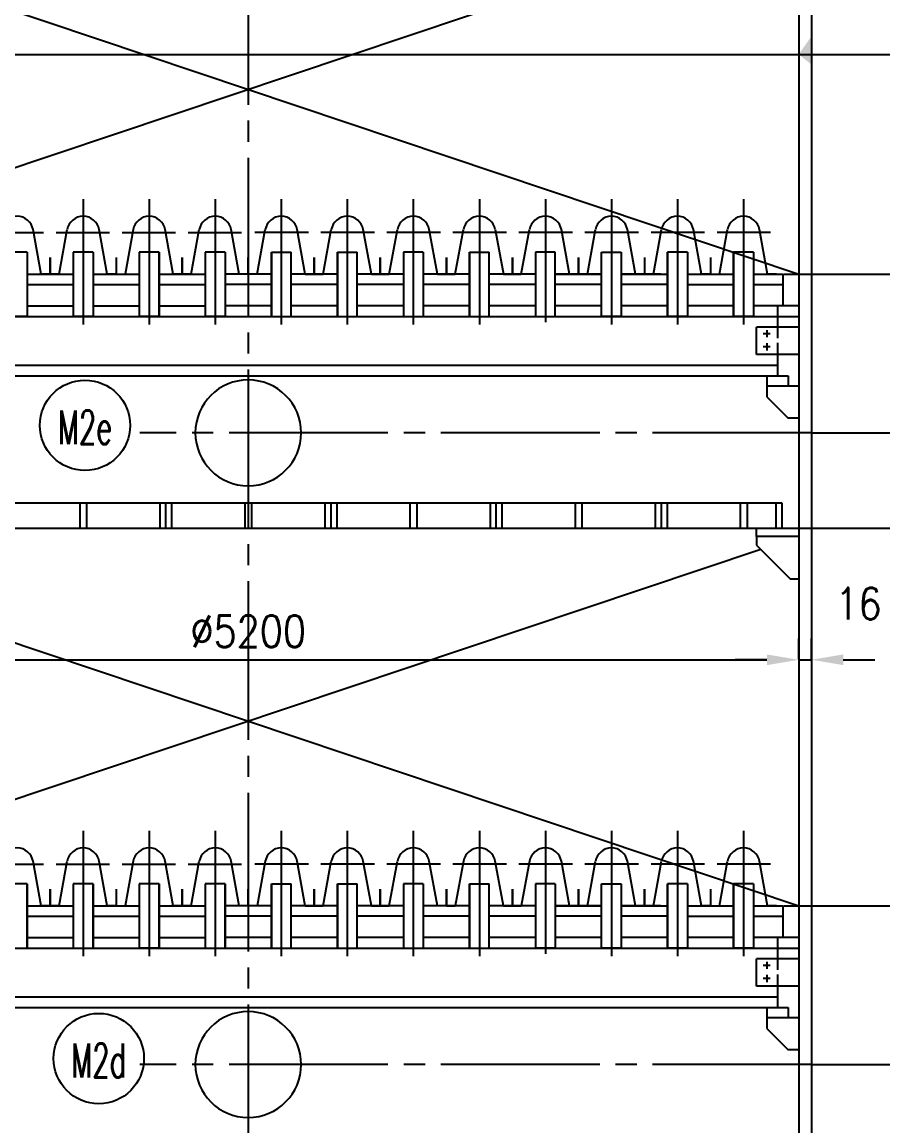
# Model space of a CAD drawing. Extents: x -42 to 819, y -365 to 844.
# Drawn here: x 138.6 to 219.9, y 70.8 to 175.1 of the extents above; entities that cross this region are included whole.
import ezdxf
from ezdxf.enums import TextEntityAlignment as Align

# ---------------------------------------------------------------- set-up
doc = ezdxf.new("R2010")
doc.units = 0
doc.header["$MEASUREMENT"] = 0
doc.linetypes.add('CENTER', pattern=[20, 15, -1.5, 2, -1.5])
doc.linetypes.add('HIDDEN', pattern=[7, 5, -2])
doc.layers.get('0').update_dxf_attribs({"linetype": 'CONTINUOUS'})
doc.layers.get('DEFPOINTS').update_dxf_attribs({"linetype": 'CONTINUOUS'})
for name, color, linetype in [('1', 2, 'CONTINUOUS'), ('2', 1, 'CONTINUOUS'), ('3', 3, 'CENTER'), ('5', 2, 'HIDDEN'), ('DIM', 4, 'CONTINUOUS')]:
    doc.layers.add(name, color=color, linetype=linetype)
doc.styles.add('SBHZ', font='ROMANS', dxfattribs={"width": 0.85, "bigfont": 'SBTXT'})
doc.dimstyles.get("Standard").update_dxf_attribs({"dimtxt": 3, "dimasz": 3, "dimexe": 2, "dimexo": 0.0625, "dimgap": 1.2, "dimtad": 1, "dimdec": 4, "dimzin": 0, "dimdsep": 46, "dimtxsty": 'SBHZ', "dimcen": 0.09, "dimadec": 0, "dimazin": 0, "dimtfac": 1, "dimtdec": 4, "dimtmove": 2, "dimatfit": 3, "dimfxl": 0, "dimtolj": 1, "dimtzin": 0, "dimarcsym": 0})

# ---------------------------------------------------------------- blocks, each defined once
blk = doc.blocks.new('*D128')
at = {"color": 0, "linetype": 'ByBlock'}
for p, q in [((147.04, 735.5), (259.54, 735.5)), ((257.54, -209.76), (257.54, 732.5)), ((191.42, -212.76), (259.54, -212.76))]:
    blk.add_line(p, q, dxfattribs=at)
for points in [[(257.04, 732.5), (258.04, 732.5), (257.54, 735.5)], [(257.04, -209.76), (258.04, -209.76), (257.54, -212.76)]]:
    blk.add_solid(points, dxfattribs=at)
at = {"layer": 'DEFPOINTS', "color": 0, "linetype": 'ByBlock'}
for p in [(146.97, 735.5), (257.54, 735.5), (191.36, -212.76)]:
    blk.add_point(p, dxfattribs=at)
at = {"color": 0, "linetype": 'ByBlock', "insert": (254.84, 261.37), "char_height": 3, "attachment_point": 5, "rotation": 90, "style": 'SBHZ'}
blk.add_mtext('\\A1;~68300', dxfattribs=at)
blk = doc.blocks.new('*D74')
at = {"color": 0, "linetype": 'ByBlock'}
for p, q in [((267.62, 637.01), (330.8, 637.01)), ((328.8, -180.54), (328.8, 634.01)), ((267.62, -183.54), (330.8, -183.54))]:
    blk.add_line(p, q, dxfattribs=at)
for points in [[(328.3, 634.01), (329.3, 634.01), (328.8, 637.01)], [(328.3, -180.54), (329.3, -180.54), (328.8, -183.54)]]:
    blk.add_solid(points, dxfattribs=at)
at = {"layer": 'DEFPOINTS', "color": 0, "linetype": 'ByBlock'}
for p in [(267.56, 637.01), (328.8, 637.01), (267.56, -183.54)]:
    blk.add_point(p, dxfattribs=at)
at = {"color": 0, "linetype": 'ByBlock', "insert": (326.1, 226.74), "char_height": 3, "attachment_point": 5, "rotation": 90, "style": 'SBHZ'}
blk.add_mtext('\\A1;62100', dxfattribs=at)
blk = doc.blocks.new('*D94')
at = {"color": 0, "linetype": 'ByBlock'}
for p, q in [((99.57, -4.75), (99.57, -8.72)), ((203.57, -4.75), (203.57, -8.72)), ((102.57, -6.72), (200.57, -6.72))]:
    blk.add_line(p, q, dxfattribs=at)
for points in [[(102.57, -6.22), (102.57, -7.22), (99.57, -6.72)], [(200.57, -6.22), (200.57, -7.22), (203.57, -6.72)]]:
    blk.add_solid(points, dxfattribs=at)
at = {"layer": 'DEFPOINTS', "color": 0, "linetype": 'ByBlock'}
for p in [(99.57, -4.69), (203.57, -4.69), (203.57, -6.72)]:
    blk.add_point(p, dxfattribs=at)
at = {"color": 0, "linetype": 'ByBlock', "insert": (151.57, -4.02), "char_height": 3, "attachment_point": 5, "style": 'SBHZ'}
blk.add_mtext('\\A1;∅5200', dxfattribs=at)
blk = doc.blocks.new('*D95')
at = {"color": 0, "linetype": 'ByBlock'}
for p, q in [((203.57, 114.88), (203.57, 116.82)), ((204.77, 114.88), (204.77, 116.82)), ((200.57, 114.82), (197.57, 114.82)), ((203.57, 114.82), (204.77, 114.82)), ((203.57, 114.82), (204.77, 114.82)), ((207.77, 114.82), (210.77, 114.82))]:
    blk.add_line(p, q, dxfattribs=at)
for points in [[(200.57, 115.32), (200.57, 114.32), (203.57, 114.82)], [(207.77, 115.32), (207.77, 114.32), (204.77, 114.82)]]:
    blk.add_solid(points, dxfattribs=at)
at = {"layer": 'DEFPOINTS', "color": 0, "linetype": 'ByBlock'}
for p in [(203.57, 114.82), (204.77, 114.82), (204.77, 114.82)]:
    blk.add_point(p, dxfattribs=at)
at = {"color": 0, "linetype": 'ByBlock', "insert": (209.21, 120.12), "char_height": 3, "attachment_point": 5, "style": 'SBHZ'}
blk.add_mtext('\\A1;16', dxfattribs=at)
blk = doc.blocks.new('*D34')
at = {"color": 0, "linetype": 'ByBlock'}
for p, q in [((264.92, 30.8), (314.81, 30.8)), ((312.81, 9.8), (312.81, 27.8)), ((267.62, 6.8), (314.81, 6.8))]:
    blk.add_line(p, q, dxfattribs=at)
for points in [[(312.31, 27.8), (313.31, 27.8), (312.81, 30.8)], [(312.31, 9.8), (313.31, 9.8), (312.81, 6.8)]]:
    blk.add_solid(points, dxfattribs=at)
at = {"layer": 'DEFPOINTS', "color": 0, "linetype": 'ByBlock'}
for p in [(264.86, 30.8), (312.81, 30.8), (267.56, 6.8)]:
    blk.add_point(p, dxfattribs=at)
at = {"color": 0, "linetype": 'ByBlock', "insert": (310.11, 18.8), "char_height": 3, "attachment_point": 5, "rotation": 90, "style": 'SBHZ'}
blk.add_mtext('\\A1;1200', dxfattribs=at)
blk = doc.blocks.new('*D29')
at = {"color": 0, "linetype": 'ByBlock'}
for p, q in [((264.92, -28.87), (314.81, -28.87)), ((312.81, -49.87), (312.81, -31.87)), ((267.62, -52.87), (314.81, -52.87))]:
    blk.add_line(p, q, dxfattribs=at)
for points in [[(312.31, -31.87), (313.31, -31.87), (312.81, -28.87)], [(312.31, -49.87), (313.31, -49.87), (312.81, -52.87)]]:
    blk.add_solid(points, dxfattribs=at)
at = {"layer": 'DEFPOINTS', "color": 0, "linetype": 'ByBlock'}
for p in [(264.86, -28.87), (312.81, -28.87), (267.56, -52.87)]:
    blk.add_point(p, dxfattribs=at)
at = {"color": 0, "linetype": 'ByBlock', "insert": (310.11, -40.87), "char_height": 3, "attachment_point": 5, "rotation": 90, "style": 'SBHZ'}
blk.add_mtext('\\A1;1200', dxfattribs=at)
blk = doc.blocks.new('*D35')
at = {"color": 0, "linetype": 'ByBlock'}
for p, q in [((266.42, 6.8), (314.81, 6.8)), ((312.81, -25.87), (312.81, 3.8)), ((267.62, -28.87), (314.81, -28.87))]:
    blk.add_line(p, q, dxfattribs=at)
for points in [[(312.31, 3.8), (313.31, 3.8), (312.81, 6.8)], [(312.31, -25.87), (313.31, -25.87), (312.81, -28.87)]]:
    blk.add_solid(points, dxfattribs=at)
at = {"layer": 'DEFPOINTS', "color": 0, "linetype": 'ByBlock'}
for p in [(266.36, 6.8), (312.81, 6.8), (267.56, -28.87)]:
    blk.add_point(p, dxfattribs=at)
at = {"color": 0, "linetype": 'ByBlock', "insert": (310.11, -11.04), "char_height": 3, "attachment_point": 5, "rotation": 90, "style": 'SBHZ'}
blk.add_mtext('\\A1;6000', dxfattribs=at)
blk = doc.blocks.new('*D30')
at = {"color": 0, "linetype": 'ByBlock'}
for p, q in [((204.83, 76.59), (222.53, 76.59)), ((220.53, 70.59), (220.53, 73.59)), ((204.83, 67.59), (222.53, 67.59))]:
    blk.add_line(p, q, dxfattribs=at)
for points in [[(220.03, 73.59), (221.03, 73.59), (220.53, 76.59)], [(220.03, 70.59), (221.03, 70.59), (220.53, 67.59)]]:
    blk.add_solid(points, dxfattribs=at)
at = {"layer": 'DEFPOINTS', "color": 0, "linetype": 'ByBlock'}
for p in [(204.77, 76.59), (220.53, 76.59), (204.77, 67.59)]:
    blk.add_point(p, dxfattribs=at)
at = {"color": 0, "linetype": 'ByBlock', "insert": (217.83, 72.09), "char_height": 3, "attachment_point": 5, "rotation": 90, "style": 'SBHZ'}
blk.add_mtext('\\A1;600', dxfattribs=at)
blk = doc.blocks.new('*D33')
at = {"color": 0, "linetype": 'ByBlock'}
for p, q in [((204.83, 136.26), (222.53, 136.26)), ((220.53, 130.26), (220.53, 133.26)), ((204.83, 127.26), (222.53, 127.26))]:
    blk.add_line(p, q, dxfattribs=at)
for points in [[(220.03, 133.26), (221.03, 133.26), (220.53, 136.26)], [(220.03, 130.26), (221.03, 130.26), (220.53, 127.26)]]:
    blk.add_solid(points, dxfattribs=at)
at = {"layer": 'DEFPOINTS', "color": 0, "linetype": 'ByBlock'}
for p in [(204.77, 136.26), (220.53, 136.26), (204.77, 127.26)]:
    blk.add_point(p, dxfattribs=at)
at = {"color": 0, "linetype": 'ByBlock', "insert": (217.83, 131.76), "char_height": 3, "attachment_point": 5, "rotation": 90, "style": 'SBHZ'}
blk.add_mtext('\\A1;600', dxfattribs=at)
blk = doc.blocks.new('*D40')
at = {"color": 0, "linetype": 'ByBlock'}
for p, q in [((266.42, 126.14), (314.81, 126.14)), ((312.81, 93.47), (312.81, 123.14)), ((267.62, 90.47), (314.81, 90.47))]:
    blk.add_line(p, q, dxfattribs=at)
for points in [[(312.31, 123.14), (313.31, 123.14), (312.81, 126.14)], [(312.31, 93.47), (313.31, 93.47), (312.81, 90.47)]]:
    blk.add_solid(points, dxfattribs=at)
at = {"layer": 'DEFPOINTS', "color": 0, "linetype": 'ByBlock'}
for p in [(266.36, 126.14), (312.81, 126.14), (267.56, 90.47)]:
    blk.add_point(p, dxfattribs=at)
at = {"color": 0, "linetype": 'ByBlock', "insert": (310.11, 103.12), "char_height": 3, "attachment_point": 5, "rotation": 90, "style": 'SBHZ'}
blk.add_mtext('\\A1;6000', dxfattribs=at)
blk = doc.blocks.new('*D49')
at = {"color": 0, "linetype": 'ByBlock'}
for p, q in [((267.62, 111.22), (282.23, 111.22)), ((280.23, 93.47), (280.23, 108.22)), ((267.62, 90.47), (282.23, 90.47))]:
    blk.add_line(p, q, dxfattribs=at)
for points in [[(279.73, 108.22), (280.73, 108.22), (280.23, 111.22)], [(279.73, 93.47), (280.73, 93.47), (280.23, 90.47)]]:
    blk.add_solid(points, dxfattribs=at)
at = {"layer": 'DEFPOINTS', "color": 0, "linetype": 'ByBlock'}
for p in [(267.56, 111.22), (280.23, 111.22), (267.56, 90.47)]:
    blk.add_point(p, dxfattribs=at)
at = {"color": 0, "linetype": 'ByBlock', "insert": (277.53, 100.85), "char_height": 3, "attachment_point": 5, "rotation": 90, "style": 'SBHZ'}
blk.add_mtext('\\A1;1150', dxfattribs=at)

msp = doc.modelspace()

# ---------------------------------------------------------------- linework, layer by layer
at = {"layer": '1'}
for p, q in [((208.32159, 184.92334), (107.91628, 151.25691)), ((111.51096, 184.92334), (211.91628, 151.25691)), ((208.32159, 125.25159), (107.91628, 91.58516)), ((111.51096, 125.25159), (211.91628, 91.58516))]:
    msp.add_line(p, q, dxfattribs=at)
at = {"layer": '2'}
for p, q in [((211.91628, 299.6004), (211.91628, -38.75833)), ((213.11628, 299.6004), (213.11628, -38.75833)), ((106.71628, 172.00462), (213.11628, 172.00462)), ((140.35729, 151.25691), (139.59267, 155.45676)), ((142.05024, 151.25691), (142.81486, 155.45676)), ((146.59479, 151.25691), (145.83018, 155.45676)), ((149.05236, 155.45676), (148.28774, 151.25691)), ((152.8323, 151.25691), (152.06768, 155.45676)), ((154.52525, 151.25691), (155.28986, 155.45676)), ((159.0698, 151.25691), (158.30518, 155.45676)), ((160.76275, 151.25691), (161.52737, 155.45676)), ((165.3073, 151.25691), (164.54269, 155.45676)), ((167.00026, 151.25691), (167.76487, 155.45676)), ((171.54481, 151.25691), (170.78019, 155.45676)), ((173.23776, 151.25691), (174.00238, 155.45676)), ((177.78231, 151.25691), (177.0177, 155.45676)), ((179.47526, 151.25691), (180.23988, 155.45676)), ((183.2552, 155.45676), (184.01982, 151.25691)), ((185.71277, 151.25691), (186.47738, 155.45676)), ((190.25732, 151.25691), (189.4927, 155.45676)), ((191.95027, 151.25691), (192.71489, 155.45676)), ((196.49482, 151.25691), (195.73021, 155.45676)), ((198.18778, 151.25691), (198.95239, 155.45676)), ((202.73233, 151.25691), (201.96771, 155.45676)), ((204.42528, 151.25691), (205.1899, 155.45676)), ((208.96983, 151.25691), (208.20522, 155.45676)), ((139.02056, 153.3237), (137.14946, 153.3237)), ((139.02056, 153.3237), (139.02056, 147.24713)), ((139.02056, 153.3237), (139.02056, 147.24713)), ((145.25807, 153.3237), (143.38697, 153.3237)), ((143.38697, 153.3237), (143.38697, 147.24713)), ((145.25807, 153.3237), (145.25807, 147.24713)), ((145.25807, 153.3237), (145.25807, 147.24713)), ((149.62447, 153.3237), (149.62447, 147.24713)), ((151.49557, 153.3237), (149.62447, 153.3237)), ((151.49557, 147.24713), (151.49557, 153.3237)), ((151.49557, 153.3237), (151.49557, 147.24713)), ((157.73307, 153.3237), (155.86197, 153.3237)), ((155.86197, 153.3237), (155.86197, 147.24713)), ((157.73307, 153.3237), (157.73307, 147.24713)), ((157.73307, 153.3237), (157.73307, 147.24713)), ((162.09948, 153.3237), (163.97058, 153.3237)), ((162.09948, 153.3237), (162.09948, 147.24713)), ((162.09948, 147.24713), (162.09948, 153.3237)), ((163.97058, 147.24713), (163.97058, 153.3237)), ((168.33698, 153.3237), (170.20808, 153.3237)), ((168.33698, 153.3237), (168.33698, 147.24713)), ((168.33698, 147.24713), (168.33698, 153.3237)), ((170.20808, 147.24713), (170.20808, 153.3237)), ((176.44559, 153.3237), (174.57449, 153.3237)), ((174.57449, 153.3237), (174.57449, 147.24713)), ((174.57449, 153.3237), (174.57449, 147.24713)), ((176.44559, 153.3237), (176.44559, 147.24713)), ((180.81199, 153.3237), (182.68309, 153.3237)), ((180.81199, 153.3237), (180.81199, 147.24713)), ((180.81199, 147.24713), (180.81199, 153.3237)), ((182.68309, 147.24713), (182.68309, 153.3237)), ((188.92059, 153.3237), (187.04949, 153.3237)), ((187.04949, 153.3237), (187.04949, 147.24713)), ((187.04949, 153.3237), (187.04949, 147.24713)), ((188.92059, 147.24713), (188.92059, 153.3237)), ((193.287, 153.3237), (195.1581, 153.3237)), ((193.287, 147.24713), (193.287, 153.3237)), ((193.287, 147.24713), (193.287, 153.3237)), ((195.1581, 153.3237), (195.1581, 147.24713)), ((199.5245, 153.3237), (199.5245, 147.24713)), ((199.5245, 147.24713), (199.5245, 153.3237)), ((201.3956, 153.3237), (199.5245, 153.3237)), ((201.3956, 153.3237), (201.3956, 147.24713)), ((205.76201, 147.24713), (205.76201, 153.3237)), ((207.63311, 153.3237), (205.76201, 153.3237)), ((205.76201, 153.3237), (205.76201, 147.24713)), ((207.63311, 153.3237), (207.63311, 147.24713)), ((141.20376, 152.81628), (141.20376, 151.25691)), ((141.20376, 151.25691), (141.20376, 152.81628)), ((141.20376, 152.81628), (141.20376, 151.25691)), ((147.44127, 152.81628), (147.44127, 151.25691)), ((147.44127, 152.81628), (147.44127, 151.25691)), ((147.44127, 152.81628), (147.44127, 151.25691)), ((153.67877, 152.81628), (153.67877, 151.25691)), ((153.67877, 151.25691), (153.67877, 152.81628)), ((159.91628, 151.25691), (159.91628, 152.81628)), ((159.91628, 152.81628), (159.91628, 151.25691)), ((159.91628, 152.81628), (159.91628, 151.25691)), ((159.91628, 152.81628), (159.91628, 151.25691)), ((166.15378, 151.25691), (166.15378, 152.81628)), ((166.15378, 152.81628), (166.15378, 151.25691)), ((172.39128, 151.25691), (172.39128, 152.81628)), ((172.39128, 152.81628), (172.39128, 151.25691)), ((172.39128, 152.81628), (172.39128, 151.25691)), ((178.62879, 152.81628), (178.62879, 151.25691)), ((178.62879, 151.25691), (178.62879, 152.81628)), ((178.62879, 152.81628), (178.62879, 151.25691)), ((184.86629, 152.81628), (184.86629, 151.25691)), ((184.86629, 151.25691), (184.86629, 152.81628)), ((184.86629, 152.81628), (184.86629, 151.25691)), ((191.1038, 152.81628), (191.1038, 151.25691)), ((191.1038, 151.25691), (191.1038, 152.81628)), ((191.1038, 152.81628), (191.1038, 151.25691)), ((197.3413, 152.81628), (197.3413, 151.25691)), ((197.3413, 152.81628), (197.3413, 151.25691)), ((203.5788, 152.81628), (203.5788, 151.25691)), ((139.02056, 151.25691), (143.38697, 151.25691)), ((141.20376, 151.25691), (140.35729, 151.25691)), ((141.20376, 151.25691), (142.05024, 151.25691)), ((142.05024, 151.25691), (141.20376, 151.25691)), ((145.25807, 151.25691), (149.62447, 151.25691)), ((147.44127, 151.25691), (146.59479, 151.25691)), ((147.44127, 151.25691), (148.28774, 151.25691)), ((147.44127, 151.25691), (148.28774, 151.25691)), ((151.49557, 151.25691), (155.86197, 151.25691)), ((153.67877, 151.25691), (152.8323, 151.25691)), ((154.52525, 151.25691), (153.67877, 151.25691)), ((162.09948, 151.25691), (157.73307, 151.25691)), ((159.91628, 151.25691), (159.0698, 151.25691)), ((160.76275, 151.25691), (159.91628, 151.25691)), ((168.33698, 151.25691), (163.97058, 151.25691)), ((165.3073, 151.25691), (166.15378, 151.25691)), ((166.15378, 151.25691), (167.00026, 151.25691)), ((174.57449, 151.25691), (170.20808, 151.25691)), ((171.54481, 151.25691), (172.39128, 151.25691)), ((172.39128, 151.25691), (171.54481, 151.25691)), ((172.39128, 151.25691), (173.23776, 151.25691)), ((180.81199, 151.25691), (176.44559, 151.25691)), ((178.62879, 151.25691), (177.78231, 151.25691)), ((177.78231, 151.25691), (178.62879, 151.25691)), ((178.62879, 151.25691), (179.47526, 151.25691)), ((187.04949, 151.25691), (182.68309, 151.25691)), ((184.86629, 151.25691), (184.01982, 151.25691)), ((184.01982, 151.25691), (184.86629, 151.25691)), ((184.86629, 151.25691), (185.71277, 151.25691)), ((188.92059, 151.25691), (193.287, 151.25691)), ((193.287, 151.25691), (188.92059, 151.25691)), ((191.1038, 151.25691), (190.25732, 151.25691)), ((190.25732, 151.25691), (191.1038, 151.25691)), ((191.1038, 151.25691), (191.95027, 151.25691)), ((195.1581, 151.25691), (199.5245, 151.25691)), ((198.90068, 151.25691), (195.1581, 151.25691)), ((197.3413, 151.25691), (196.49482, 151.25691)), ((197.3413, 151.25691), (198.18778, 151.25691)), ((201.3956, 151.25691), (205.76201, 151.25691)), ((203.5788, 151.25691), (202.73233, 151.25691)), ((207.63311, 151.25691), (210.41628, 151.25691)), ((209.81631, 151.25691), (208.96983, 151.25691)), ((210.41628, 151.25691), (210.41628, 148.25691)), ((139.02056, 150.25691), (143.38697, 150.25691)), ((145.25807, 150.25691), (149.62447, 150.25691)), ((151.49557, 150.25691), (155.86197, 150.25691)), ((162.09948, 150.25691), (157.73307, 150.25691)), ((168.33698, 150.25691), (163.97058, 150.25691)), ((174.57449, 150.25691), (170.20808, 150.25691)), ((180.81199, 150.25691), (176.44559, 150.25691)), ((187.04949, 150.25691), (182.68309, 150.25691)), ((193.287, 150.25691), (188.92059, 150.25691)), ((199.5245, 150.25691), (195.1581, 150.25691)), ((201.3956, 150.25691), (205.76201, 150.25691)), ((207.63311, 150.25691), (210.41628, 150.25691)), ((139.02056, 148.25691), (143.38697, 148.25691)), ((145.25807, 148.25691), (149.62447, 148.25691)), ((151.49557, 148.25691), (155.86197, 148.25691)), ((162.09948, 148.25691), (157.73307, 148.25691)), ((168.33698, 148.25691), (163.97058, 148.25691)), ((174.57449, 148.25691), (170.20808, 148.25691)), ((180.81199, 148.25691), (176.44559, 148.25691)), ((187.04949, 148.25691), (182.68309, 148.25691)), ((193.287, 148.25691), (188.92059, 148.25691)), ((199.5245, 148.25691), (195.1581, 148.25691)), ((205.76201, 148.25691), (201.3956, 148.25691)), ((211.91628, 148.25691), (207.63311, 148.25691)), ((209.91628, 148.25691), (209.91628, 147.25691)), ((107.91628, 147.25691), (211.91628, 147.25691)), ((107.91628, 147.24713), (211.91628, 147.24713)), ((139.02056, 147.24713), (137.14946, 147.24713)), ((145.25807, 147.24713), (143.38697, 147.24713)), ((151.49557, 147.24713), (149.62447, 147.24713)), ((157.73307, 147.24713), (155.86197, 147.24713)), ((162.09948, 147.24713), (163.97058, 147.24713)), ((168.33698, 147.24713), (170.20808, 147.24713)), ((174.57449, 147.24713), (176.44559, 147.24713)), ((180.81199, 147.24713), (182.68309, 147.24713)), ((187.04949, 147.24713), (188.92059, 147.24713)), ((195.1581, 147.24713), (193.287, 147.24713)), ((201.3956, 147.24713), (199.5245, 147.24713)), ((207.63311, 147.24713), (205.76201, 147.24713)), ((209.91628, 147.25691), (209.91628, 146.25691)), ((207.91628, 143.65691), (207.91628, 146.25691)), ((211.91628, 146.25691), (207.91628, 146.25691)), ((209.22868, 145.61846), (208.55502, 145.61846)), ((208.89185, 145.96652), (208.89185, 145.28201)), ((209.22868, 144.38867), (208.55502, 144.38867)), ((208.89185, 144.73673), (208.89185, 144.05222)), ((211.91628, 143.65691), (207.91628, 143.65691)), ((209.91628, 143.65691), (209.91628, 141.65691)), ((109.91628, 142.65691), (209.91628, 142.65691)), ((108.91628, 141.65691), (210.91628, 141.65691)), ((208.91628, 141.65691), (208.91628, 139.65691)), ((210.91628, 141.65691), (210.91628, 140.65691)), ((210.91628, 141.65691), (210.91628, 140.65691)), ((211.91628, 140.65691), (208.91628, 140.65691)), ((208.91628, 139.65691), (210.91628, 137.65691)), ((211.91628, 137.65691), (210.91628, 137.65691)), ((109.51628, 129.65691), (210.31628, 129.65691)), ((143.99628, 129.65691), (143.99628, 127.25691)), ((144.63628, 129.65691), (144.63628, 127.25691)), ((151.55628, 129.65691), (151.55628, 127.25691)), ((152.11628, 129.65691), (152.11628, 127.25691)), ((152.67628, 129.65691), (152.67628, 127.25691)), ((159.59628, 129.65691), (159.59628, 127.25691)), ((160.23628, 129.65691), (160.23628, 127.25691)), ((167.15628, 129.65691), (167.15628, 127.25691)), ((167.71628, 129.65691), (167.71628, 127.25691)), ((168.27628, 129.65691), (168.27628, 127.25691)), ((175.19628, 129.65691), (175.19628, 127.25691)), ((175.83628, 129.65691), (175.83628, 127.25691)), ((182.75628, 129.65691), (182.75628, 127.25691)), ((183.31628, 129.65691), (183.31628, 127.25691)), ((183.87628, 129.65691), (183.87628, 127.25691)), ((190.79628, 129.65691), (190.79628, 127.25691)), ((191.43628, 129.65691), (191.43628, 127.25691)), ((198.35628, 129.65691), (198.35628, 127.25691)), ((198.91628, 129.65691), (198.91628, 127.25691)), ((199.47628, 129.65691), (199.47628, 127.25691)), ((206.39628, 129.65691), (206.39628, 127.25691)), ((207.03628, 129.65691), (207.03628, 127.25691)), ((209.75628, 129.65691), (209.75628, 127.25691)), ((210.31628, 129.65691), (210.31628, 127.25691)), ((107.91628, 127.25691), (211.91628, 127.25691)), ((207.91628, 126.45691), (207.91628, 127.25691)), ((211.91628, 126.45691), (207.91628, 126.45691)), ((207.91628, 126.45691), (207.91628, 125.65691)), ((207.91628, 125.65691), (211.11628, 122.45691)), ((211.11628, 122.45691), (211.91628, 122.45691)), ((140.35729, 91.58516), (139.59267, 95.78502)), ((142.05024, 91.58516), (142.81486, 95.78502)), ((146.59479, 91.58516), (145.83018, 95.78502)), ((149.05236, 95.78502), (148.28774, 91.58516)), ((152.8323, 91.58516), (152.06768, 95.78502)), ((154.52525, 91.58516), (155.28986, 95.78502)), ((159.0698, 91.58516), (158.30518, 95.78502)), ((161.52737, 95.78502), (160.76275, 91.58516)), ((165.3073, 91.58516), (164.54269, 95.78502)), ((167.00026, 91.58516), (167.76487, 95.78502)), ((171.54481, 91.58516), (170.78019, 95.78502)), ((173.23776, 91.58516), (174.00238, 95.78502)), ((177.78231, 91.58516), (177.0177, 95.78502)), ((180.23988, 95.78502), (179.47526, 91.58516)), ((184.01982, 91.58516), (183.2552, 95.78502)), ((186.47738, 95.78502), (185.71277, 91.58516)), ((190.25732, 91.58516), (189.4927, 95.78502)), ((191.95027, 91.58516), (192.71489, 95.78502)), ((196.49482, 91.58516), (195.73021, 95.78502)), ((198.18778, 91.58516), (198.95239, 95.78502)), ((202.73233, 91.58516), (201.96771, 95.78502)), ((204.42528, 91.58516), (205.1899, 95.78502)), ((208.96983, 91.58516), (208.20522, 95.78502)), ((139.02056, 93.65195), (137.14946, 93.65195)), ((139.02056, 93.65195), (139.02056, 87.57538)), ((139.02056, 87.57538), (139.02056, 93.65195)), ((141.20376, 93.14454), (141.20376, 91.58516)), ((141.20376, 91.58516), (141.20376, 93.14454)), ((141.20376, 93.14454), (141.20376, 91.58516)), ((145.25807, 93.65195), (143.38697, 93.65195)), ((143.38697, 93.65195), (143.38697, 87.57538)), ((145.25807, 87.57538), (145.25807, 93.65195)), ((145.25807, 93.65195), (145.25807, 87.57538)), ((147.44127, 93.14454), (147.44127, 91.58516)), ((147.44127, 93.14454), (147.44127, 91.58516)), ((147.44127, 93.14454), (147.44127, 91.58516)), ((149.62447, 93.65195), (149.62447, 87.57538)), ((151.49557, 93.65195), (149.62447, 93.65195)), ((151.49557, 93.65195), (151.49557, 87.57538)), ((151.49557, 87.57538), (151.49557, 93.65195)), ((153.67877, 93.14454), (153.67877, 91.58516)), ((153.67877, 91.58516), (153.67877, 93.14454)), ((155.86197, 93.65195), (155.86197, 87.57538)), ((157.73307, 93.65195), (155.86197, 93.65195)), ((157.73307, 93.65195), (157.73307, 87.57538)), ((157.73307, 87.57538), (157.73307, 93.65195)), ((159.91628, 93.14454), (159.91628, 91.58516)), ((159.91628, 93.14454), (159.91628, 91.58516)), ((159.91628, 93.14454), (159.91628, 91.58516)), ((159.91628, 91.58516), (159.91628, 93.14454)), ((162.09948, 87.57538), (162.09948, 93.65195)), ((162.09948, 93.65195), (162.09948, 87.57538)), ((162.09948, 93.65195), (163.97058, 93.65195)), ((163.97058, 87.57538), (163.97058, 93.65195)), ((166.15378, 93.14454), (166.15378, 91.58516)), ((166.15378, 91.58516), (166.15378, 93.14454)), ((168.33698, 87.57538), (168.33698, 93.65195)), ((168.33698, 93.65195), (170.20808, 93.65195)), ((168.33698, 93.65195), (168.33698, 87.57538)), ((170.20808, 87.57538), (170.20808, 93.65195)), ((172.39128, 93.14454), (172.39128, 91.58516)), ((172.39128, 93.14454), (172.39128, 91.58516)), ((172.39128, 91.58516), (172.39128, 93.14454)), ((174.57449, 93.65195), (174.57449, 87.57538)), ((174.57449, 93.65195), (174.57449, 87.57538)), ((176.44559, 93.65195), (174.57449, 93.65195)), ((176.44559, 93.65195), (176.44559, 87.57538)), ((178.62879, 93.14454), (178.62879, 91.58516)), ((178.62879, 91.58516), (178.62879, 93.14454)), ((178.62879, 93.14454), (178.62879, 91.58516)), ((180.81199, 87.57538), (180.81199, 93.65195)), ((180.81199, 93.65195), (180.81199, 87.57538)), ((180.81199, 93.65195), (182.68309, 93.65195)), ((182.68309, 87.57538), (182.68309, 93.65195)), ((184.86629, 93.14454), (184.86629, 91.58516)), ((184.86629, 91.58516), (184.86629, 93.14454)), ((184.86629, 93.14454), (184.86629, 91.58516)), ((187.04949, 93.65195), (187.04949, 87.57538)), ((187.04949, 93.65195), (187.04949, 87.57538)), ((188.92059, 93.65195), (187.04949, 93.65195)), ((188.92059, 93.65195), (188.92059, 87.57538)), ((191.1038, 93.14454), (191.1038, 91.58516)), ((191.1038, 91.58516), (191.1038, 93.14454)), ((191.1038, 93.14454), (191.1038, 91.58516)), ((193.287, 93.65195), (195.1581, 93.65195)), ((193.287, 87.57538), (193.287, 93.65195)), ((193.287, 87.57538), (193.287, 93.65195)), ((195.1581, 93.65195), (195.1581, 87.57538)), ((197.3413, 91.58516), (197.3413, 93.14454)), ((197.3413, 93.14454), (197.3413, 91.58516)), ((199.5245, 87.57538), (199.5245, 93.65195)), ((199.5245, 93.65195), (199.5245, 87.57538)), ((201.3956, 93.65195), (199.5245, 93.65195)), ((201.3956, 93.65195), (201.3956, 87.57538)), ((203.5788, 93.14454), (203.5788, 91.58516)), ((205.76201, 93.65195), (205.76201, 87.57538)), ((205.76201, 87.57538), (205.76201, 93.65195)), ((207.63311, 93.65195), (205.76201, 93.65195)), ((207.63311, 93.65195), (207.63311, 87.57538)), ((139.02056, 91.58516), (143.38697, 91.58516)), ((141.20376, 91.58516), (140.35729, 91.58516)), ((142.05024, 91.58516), (141.20376, 91.58516)), ((141.20376, 91.58516), (142.05024, 91.58516)), ((145.25807, 91.58516), (149.62447, 91.58516)), ((147.44127, 91.58516), (146.59479, 91.58516)), ((147.44127, 91.58516), (148.28774, 91.58516)), ((147.44127, 91.58516), (148.28774, 91.58516)), ((151.49557, 91.58516), (155.86197, 91.58516)), ((153.67877, 91.58516), (152.8323, 91.58516)), ((154.52525, 91.58516), (153.67877, 91.58516)), ((162.09948, 91.58516), (157.73307, 91.58516)), ((159.91628, 91.58516), (159.0698, 91.58516)), ((160.76275, 91.58516), (159.91628, 91.58516)), ((168.33698, 91.58516), (163.97058, 91.58516)), ((165.3073, 91.58516), (166.15378, 91.58516)), ((166.15378, 91.58516), (167.00026, 91.58516)), ((174.57449, 91.58516), (170.20808, 91.58516)), ((172.39128, 91.58516), (171.54481, 91.58516)), ((171.54481, 91.58516), (172.39128, 91.58516)), ((172.39128, 91.58516), (173.23776, 91.58516)), ((180.81199, 91.58516), (176.44559, 91.58516)), ((178.62879, 91.58516), (177.78231, 91.58516)), ((178.62879, 91.58516), (177.78231, 91.58516)), ((178.62879, 91.58516), (179.47526, 91.58516)), ((187.04949, 91.58516), (182.68309, 91.58516)), ((184.01982, 91.58516), (184.86629, 91.58516)), ((184.86629, 91.58516), (184.01982, 91.58516)), ((184.86629, 91.58516), (185.71277, 91.58516)), ((193.287, 91.58516), (188.92059, 91.58516)), ((188.92059, 91.58516), (193.287, 91.58516)), ((190.25732, 91.58516), (191.1038, 91.58516)), ((191.1038, 91.58516), (190.25732, 91.58516)), ((191.1038, 91.58516), (191.95027, 91.58516)), ((198.90068, 91.58516), (195.1581, 91.58516)), ((195.1581, 91.58516), (199.5245, 91.58516)), ((197.3413, 91.58516), (196.49482, 91.58516)), ((198.18778, 91.58516), (197.3413, 91.58516)), ((201.3956, 91.58516), (205.76201, 91.58516)), ((203.5788, 91.58516), (202.73233, 91.58516)), ((207.63311, 91.58516), (210.41628, 91.58516)), ((209.81631, 91.58516), (208.96983, 91.58516)), ((210.41628, 91.58516), (210.41628, 88.58516)), ((139.02056, 90.58516), (143.38697, 90.58516)), ((145.25807, 90.58516), (149.62447, 90.58516)), ((151.49557, 90.58516), (155.86197, 90.58516)), ((162.09948, 90.58516), (157.73307, 90.58516)), ((168.33698, 90.58516), (163.97058, 90.58516)), ((174.57449, 90.58516), (170.20808, 90.58516)), ((180.81199, 90.58516), (176.44559, 90.58516)), ((187.04949, 90.58516), (182.68309, 90.58516)), ((193.287, 90.58516), (188.92059, 90.58516)), ((199.5245, 90.58516), (195.1581, 90.58516)), ((201.3956, 90.58516), (205.76201, 90.58516)), ((207.63311, 90.58516), (210.41628, 90.58516)), ((139.02056, 88.58516), (143.38697, 88.58516)), ((145.25807, 88.58516), (149.62447, 88.58516)), ((151.49557, 88.58516), (155.86197, 88.58516)), ((162.09948, 88.58516), (157.73307, 88.58516)), ((168.33698, 88.58516), (163.97058, 88.58516)), ((174.57449, 88.58516), (170.20808, 88.58516)), ((180.81199, 88.58516), (176.44559, 88.58516)), ((187.04949, 88.58516), (182.68309, 88.58516)), ((193.287, 88.58516), (188.92059, 88.58516)), ((199.5245, 88.58516), (195.1581, 88.58516)), ((205.76201, 88.58516), (201.3956, 88.58516)), ((211.91628, 88.58516), (207.63311, 88.58516)), ((209.91628, 88.58516), (209.91628, 87.58516)), ((107.91628, 87.58516), (211.91628, 87.58516)), ((107.91628, 87.57538), (211.91628, 87.57538)), ((137.14946, 87.57538), (139.02056, 87.57538)), ((143.38697, 87.57538), (145.25807, 87.57538)), ((151.49557, 87.57538), (149.62447, 87.57538)), ((155.86197, 87.57538), (157.73307, 87.57538)), ((162.09948, 87.57538), (163.97058, 87.57538)), ((168.33698, 87.57538), (170.20808, 87.57538)), ((174.57449, 87.57538), (176.44559, 87.57538)), ((180.81199, 87.57538), (182.68309, 87.57538)), ((188.92059, 87.57538), (187.04949, 87.57538)), ((195.1581, 87.57538), (193.287, 87.57538)), ((201.3956, 87.57538), (199.5245, 87.57538)), ((207.63311, 87.57538), (205.76201, 87.57538)), ((211.91628, 86.58516), (207.91628, 86.58516)), ((207.91628, 83.98516), (207.91628, 86.58516)), ((209.91628, 87.58516), (209.91628, 86.58516)), ((209.22868, 85.94672), (208.55502, 85.94672)), ((208.89185, 86.29477), (208.89185, 85.61027)), ((209.22868, 84.71693), (208.55502, 84.71693)), ((208.89185, 85.06498), (208.89185, 84.38048)), ((211.91628, 83.98516), (207.91628, 83.98516)), ((209.91628, 83.98516), (209.91628, 81.98516)), ((109.91628, 82.98516), (209.91628, 82.98516)), ((108.91628, 81.98516), (210.91628, 81.98516)), ((208.91628, 81.98516), (208.91628, 79.98516)), ((210.91628, 81.98516), (210.91628, 80.98516)), ((210.91628, 81.98516), (210.91628, 80.98516)), ((211.91628, 80.98516), (208.91628, 80.98516)), ((208.91628, 79.98516), (210.91628, 77.98516)), ((211.91628, 77.98516), (210.91628, 77.98516))]:
    msp.add_line(p, q, dxfattribs=at)
for centre, radius, start, end in [((138.08501, 155.18228), 1.53244, 10.3181267, 169.6818733), ((144.32252, 155.18228), 1.53244, 10.3181267, 169.6818733), ((150.56002, 155.18228), 1.53244, 10.3181267, 169.6818733), ((156.79752, 155.18228), 1.53244, 10.3181267, 169.6818733), ((163.03503, 155.18228), 1.53244, 10.3181267, 169.6818733), ((169.27253, 155.18228), 1.53244, 10.3181267, 169.6818733), ((175.51004, 155.18228), 1.53244, 10.3181267, 169.6818733), ((181.74754, 155.18228), 1.53244, 10.3181267, 169.6818733), ((187.98504, 155.18228), 1.53244, 10.3181267, 169.6818733), ((194.22255, 155.18228), 1.53244, 10.3181267, 169.6818733), ((200.46005, 155.18228), 1.53244, 10.3181267, 169.6818733), ((206.69756, 155.18228), 1.53244, 10.3181267, 169.6818733), ((159.91628, 136.25691), 5, 0, 180), ((159.91628, 136.25691), 5, 180, 0), ((138.08501, 95.51054), 1.53244, 10.3181267, 169.6818733), ((144.32252, 95.51054), 1.53244, 10.3181267, 169.6818733), ((150.56002, 95.51054), 1.53244, 10.3181267, 169.6818733), ((156.79752, 95.51054), 1.53244, 10.3181267, 169.6818733), ((163.03503, 95.51054), 1.53244, 10.3181267, 169.6818733), ((169.27253, 95.51054), 1.53244, 10.3181267, 169.6818733), ((175.51004, 95.51054), 1.53244, 10.3181267, 169.6818733), ((181.74754, 95.51054), 1.53244, 10.3181267, 169.6818733), ((187.98504, 95.51054), 1.53244, 10.3181267, 169.6818733), ((194.22255, 95.51054), 1.53244, 10.3181267, 169.6818733), ((200.46005, 95.51054), 1.53244, 10.3181267, 169.6818733), ((206.69756, 95.51054), 1.53244, 10.3181267, 169.6818733), ((159.91628, 76.58516), 5, 0, 180), ((159.91628, 76.58516), 5, 180, 0)]:
    msp.add_arc(centre, radius, start, end, dxfattribs=at)
msp.add_solid([(211.91628, 172.00462), (213.11628, 173.72104), (213.11628, 171.06244)], dxfattribs=at)
at = {"layer": '3'}
for p, q in [((159.91628, 742.25197), (159.91628, -128.75833)), ((144.32252, 158.33705), (144.32252, 149.69753)), ((144.32252, 158.33705), (144.32252, 146.49433)), ((150.56002, 158.33705), (150.56002, 149.69753)), ((150.56002, 158.33705), (150.56002, 146.49433)), ((156.79752, 158.33705), (156.79752, 149.69753)), ((156.79752, 158.33705), (156.79752, 146.49433)), ((163.03503, 158.33705), (163.03503, 149.69753)), ((163.03503, 158.33705), (163.03503, 146.49433)), ((169.27253, 158.33705), (169.27253, 149.69753)), ((169.27253, 158.33705), (169.27253, 146.49433)), ((175.51004, 158.33705), (175.51004, 149.69753)), ((175.51004, 158.33705), (175.51004, 146.49433)), ((181.74754, 158.33705), (181.74754, 149.69753)), ((181.74754, 158.33705), (181.74754, 146.49433)), ((187.98504, 158.33705), (187.98504, 146.70942)), ((194.22255, 158.33705), (194.22255, 146.49433)), ((200.46005, 158.33705), (200.46005, 146.49433)), ((206.69756, 158.33705), (206.69756, 146.49433)), ((135.52623, 155.18228), (140.58198, 155.18228)), ((141.76373, 155.18228), (146.81949, 155.18228)), ((148.00124, 155.18228), (153.05699, 155.18228)), ((154.23874, 155.18228), (159.29449, 155.18228)), ((165.59381, 155.18228), (160.53806, 155.18228)), ((171.83132, 155.18228), (166.77556, 155.18228)), ((178.06882, 155.18228), (173.01307, 155.18228)), ((184.30632, 155.18228), (179.25057, 155.18228)), ((190.54383, 155.18228), (185.48807, 155.18228)), ((196.78133, 155.18228), (191.72558, 155.18228)), ((203.01884, 155.18228), (197.96308, 155.18228)), ((209.25634, 155.18228), (204.20059, 155.18228)), ((213.11628, 136.25691), (149.67538, 136.25691)), ((144.32252, 98.6653), (144.32252, 86.82259)), ((144.32252, 98.6653), (144.32252, 90.02579)), ((150.56002, 98.6653), (150.56002, 86.82259)), ((150.56002, 98.6653), (150.56002, 90.02579)), ((156.79752, 98.6653), (156.79752, 86.82259)), ((156.79752, 98.6653), (156.79752, 90.02579)), ((163.03503, 98.6653), (163.03503, 86.82259)), ((163.03503, 98.6653), (163.03503, 90.02579)), ((169.27253, 98.6653), (169.27253, 86.82259)), ((169.27253, 98.6653), (169.27253, 90.02579)), ((175.51004, 98.6653), (175.51004, 86.82259)), ((175.51004, 98.6653), (175.51004, 90.02579)), ((181.74754, 98.6653), (181.74754, 86.82259)), ((181.74754, 98.6653), (181.74754, 90.02579)), ((187.98504, 98.6653), (187.98504, 87.03767)), ((194.22255, 98.6653), (194.22255, 86.82259)), ((200.46005, 98.6653), (200.46005, 86.82259)), ((206.69756, 98.6653), (206.69756, 86.82259)), ((135.52623, 95.51054), (140.58198, 95.51054)), ((141.76373, 95.51054), (146.81949, 95.51054)), ((148.00124, 95.51054), (153.05699, 95.51054)), ((154.23874, 95.51054), (159.29449, 95.51054)), ((165.59381, 95.51054), (160.53806, 95.51054)), ((171.83132, 95.51054), (166.77556, 95.51054)), ((178.06882, 95.51054), (173.01307, 95.51054)), ((184.30632, 95.51054), (179.25057, 95.51054)), ((190.54383, 95.51054), (185.48807, 95.51054)), ((196.78133, 95.51054), (191.72558, 95.51054)), ((203.01884, 95.51054), (197.96308, 95.51054)), ((209.25634, 95.51054), (204.20059, 95.51054)), ((213.11628, 76.58516), (149.67538, 76.58516))]:
    msp.add_line(p, q, dxfattribs=at)
at = {"layer": '5'}
for p, q in [((209.91628, 146.25691), (209.91628, 145.20672)), ((209.91628, 144.74618), (209.91628, 143.65691)), ((209.91628, 86.58516), (209.91628, 85.53497)), ((209.91628, 85.07443), (209.91628, 83.98516))]:
    msp.add_line(p, q, dxfattribs=at)
at = {"layer": 'DIM'}
msp.add_line((213.11628, 172.00462), (256.63941, 172.00462), dxfattribs=at)
for centre in [(144.49624, 136.96692), (145.79964, 77.14877)]:
    msp.add_circle(centre, 4.26667, dxfattribs=at)

# ---------------------------------------------------------------- texts
at = {"layer": 'DIM', "style": 'SBHZ', "width": 0.6}
for s, p in [('M2e', (144.49624, 135.18252)), ('M2d', (145.79964, 75.36438))]:
    msp.add_text(s, height=3.199999, dxfattribs=at).set_placement(p, align=Align.CENTER)

# ---------------------------------------------------------------- dimensions: what is measured, and where the dimension line sits
at = {"layer": '1'}
dim = msp.add_linear_dim(base=(281.20047, 735.5004), p1=(215.01628, -212.75833), p2=(170.63038, 735.5004), angle=90, text='~68300', dimstyle='Standard', dxfattribs=at)
dim.commit()
dim.dimension.update_dxf_attribs({"geometry": '*D128', "text_midpoint": (278.50047, 261.37104), "insert": (23.65753, 0)})
at = {"layer": 'DIM'}
for base, p1, p2, text, picture, middle, set_off in [((274.35789, 697.8004), (213.11628, -122.75833), (213.11628, 697.8004), '62100', '*D74', (271.65789, 287.52104), (-54.44438, 60.78555)), ((225.78078, 172.00462), (213.11628, 151.25691), (213.11628, 172.00462), '1150', '*D49', (223.08078, 161.63076), (-54.44438, 60.78555)), ((258.36791, 151.25691), (213.11628, 127.25691), (210.41628, 151.25691), '1200', '*D34', (255.66791, 139.25691), (-54.44438, 120.4573)), ((228.87559, 136.25691), (213.11628, 127.25691), (213.11628, 136.25691), '600', '*D33', (226.17559, 131.75691), (8.34692, 0)), ((258.36791, 127.25691), (213.11628, 91.58516), (211.91628, 127.25691), '6000', '*D35', (255.66791, 109.42104), (-54.44438, 120.4573)), ((258.36791, 91.58516), (213.11628, 67.58516), (210.41628, 91.58516), '1200', '*D29', (255.66791, 79.58516), (-54.44438, 120.4573)), ((228.87559, 76.58516), (213.11628, 67.58516), (213.11628, 76.58516), '600', '*D30', (226.17559, 72.08516), (8.34692, 0))]:
    dim = msp.add_linear_dim(base=base, p1=p1, p2=p2, angle=90, text=text, dimstyle='Standard', dxfattribs=at)
    dim.commit()
    dim.dimension.update_dxf_attribs({"geometry": picture, "text_midpoint": middle, "insert": set_off})
dim = msp.add_linear_dim(base=(258.36791, 186.92865), p1=(213.11628, 151.25691), p2=(211.91628, 186.92865), angle=90, text='6000', dimstyle='Standard', dxfattribs=at)
dim.commit()
dim.dimension.update_dxf_attribs({"geometry": '*D40', "text_midpoint": (255.66791, 163.90922), "dimtype": 128, "insert": (-54.44438, 60.78555)})
dim = msp.add_linear_dim(base=(213.11628, 114.81621), p1=(211.91628, 114.81621), p2=(213.11628, 114.81621), text='16', dimstyle='Standard', dxfattribs=at)
dim.commit()
dim.dimension.update_dxf_attribs({"geometry": '*D95', "text_midpoint": (217.55218, 120.11621), "dimtype": 128, "insert": (8.34692, 0)})
dim = msp.add_linear_dim(base=(211.91628, 114.81621), p1=(107.91628, 116.84605), p2=(211.91628, 116.84605), text='%%C5200', dimstyle='Standard', dxfattribs=at)
dim.commit()
dim.dimension.update_dxf_attribs({"geometry": '*D94', "text_midpoint": (159.91628, 117.51621), "insert": (8.34692, 121.53823)})

doc.saveas('drawing.dxf')
